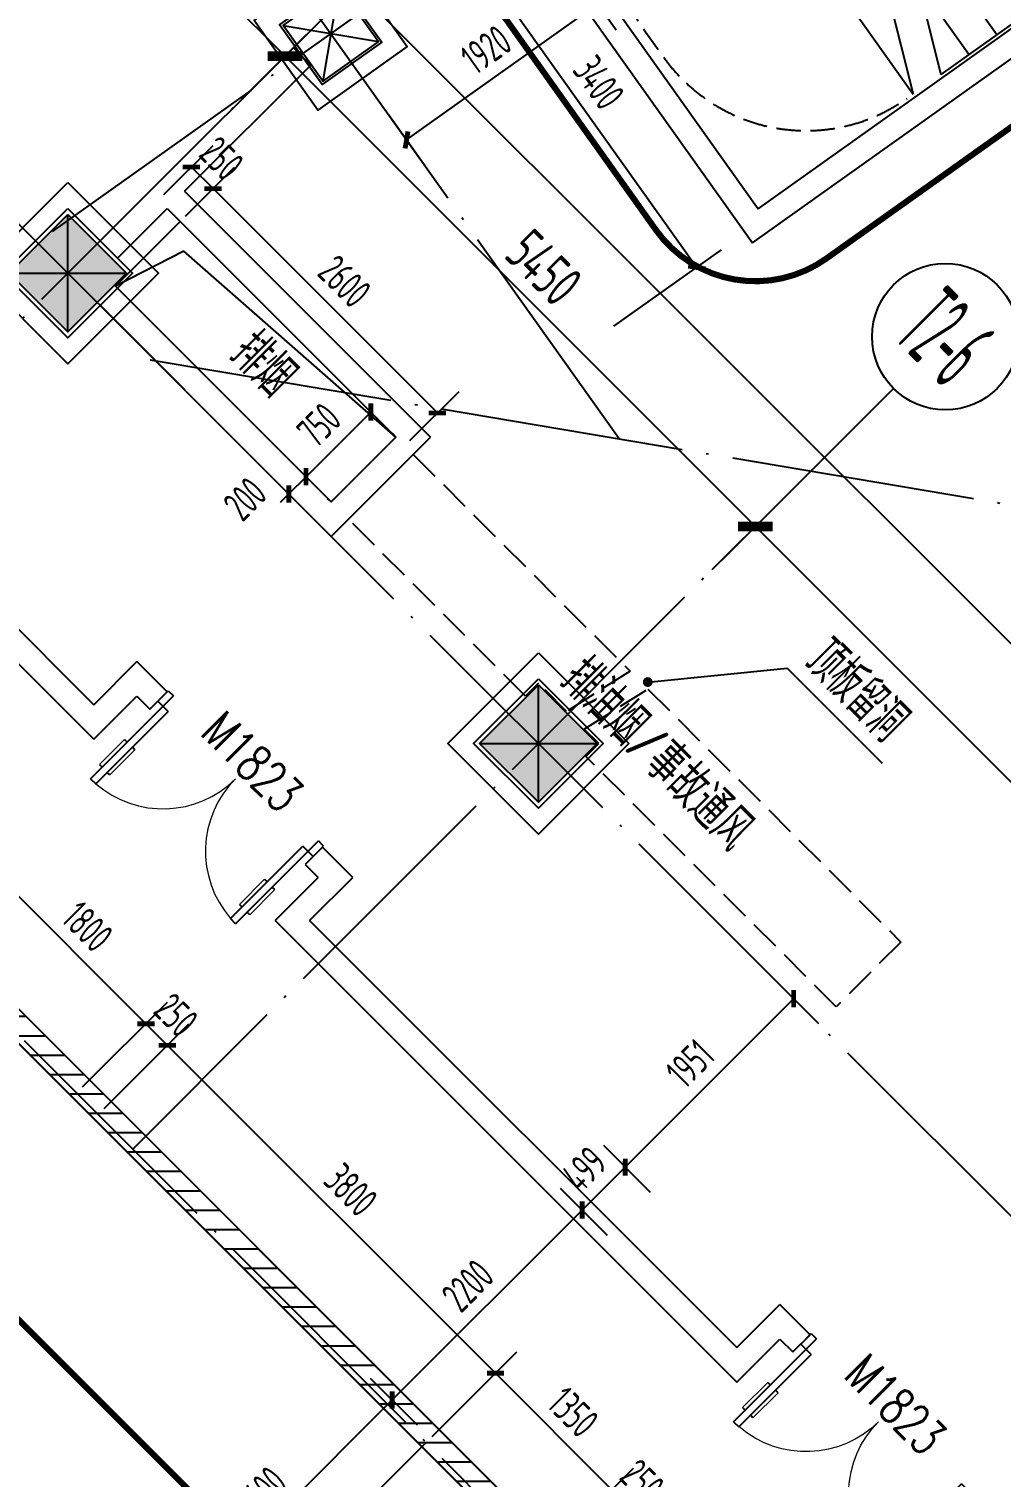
# Model space of a CAD drawing. Extents: x -936 to 12807311, y 101 to 1511157.
# Drawn here: x 12234483 to 12242446, y 1206815 to 1218680 of the extents above; entities that cross this region are included whole.
import ezdxf
from ezdxf.enums import TextEntityAlignment as Align

# ---------------------------------------------------------------- set-up
doc = ezdxf.new("R2010")
doc.units = 0
doc.header["$LTSCALE"] = 1000
doc.header["$MEASUREMENT"] = 0
for name, pattern in [('PX-GRID-T2$0$DOTE', [2.42, 2, -0.2, 0.02, -0.2]), ('PX-PLAN-F2-T2$0$DASH', [0.35, 0.25, -0.1]), ('PX-PLAN-F2-T2$0$X-01-10-01$0$DASHED', [0.75, 0.5, -0.25]), ('PX-ST-F2$0$DASH', [0.35, 0.25, -0.1]), ('PX-ST-F2$0$HIDDEN2', [4.7625, 3.175, -1.5875]), ('TX-GRID-T2$0$DOTE', [2.42, 2, -0.2, 0.02, -0.2])]:
    doc.linetypes.add(name, pattern=pattern)
for name, color, linetype in [('PX-GRID-T2$0$DOTE', 1, 'Continuous'), ('PX-PLAN-F2-T2$0$DIM_LEAD', 3, 'Continuous'), ('PX-PLAN-F2-T2$0$DOOR_FIRE', 4, 'Continuous'), ('PX-PLAN-F2-T2$0$DOOR_FIRE_TEXT', 7, 'Continuous'), ('PX-PLAN-F2-T2$0$HOLE', 2, 'Continuous'), ('PX-PLAN-F2-T2$0$PUB_DIM', 3, 'Continuous'), ('PX-PLAN-F2-T2$0$PUB_TEXT', 7, 'Continuous'), ('PX-PLAN-F2-T2$0$WALL', 9, 'Continuous'), ('PX-PLAN-F2-T2$0$X-01-10-01$0$A-SYMB-BUBB', 3, 'PX-PLAN-F2-T2$0$X-01-10-01$0$DASHED'), ('PX-PLAN-F2-T2$0$X-01-10-01$0$A-SYMB-VOID', 35, 'Continuous'), ('PX-PLAN-F2-T2$0$防火墙填充', 1, 'Continuous'), ('PX-ST-F2$0$02-ST-07 BLOCK', 7, 'Continuous'), ('PX-ST-F2$0$A-ANNO-TABL', 73, 'Continuous'), ('PX-ST-F2$0$A-STRS', 4, 'Continuous'), ('PX-ST-F2$0$DIM_SYMB', 3, 'Continuous'), ('TX-CORE-T2-F2$0$T2-COLS-F2$0$0S-COLS-HATCH', 8, 'Continuous'), ('TX-CORE-T2-F2$0$T2-COLS-F2$0$0S-COLS-LINE', 90, 'Continuous'), ('TX-GRID-T2$0$A-SYMB', 4, 'Continuous'), ('TX-GRID-T2$0$DOTE', 1, 'Continuous'), ('TX-GRID-T2$0$PUB_DIM', 3, 'Continuous')]:
    doc.layers.add(name, color=color, linetype=linetype)
doc.layers.add('PX-ST-F2$0$A-STRS-HDDN', color=5, linetype='PX-ST-F2$0$HIDDEN2', lineweight=15)
doc.styles.add('PX-PLAN-F2-T2$0$_TCH_WINDOW', font='SIMPLEX', dxfattribs={"height": 3.5, "bigfont": 'GBCBIG'})
doc.styles.add('PX-PLAN-F2-T2$0$PX-PLAN-F1-T2$0$Standard', font='gbenor.shx', dxfattribs={"bigfont": 'gbcbig.shx'})
doc.styles.add('PX-PLAN-F2-T2$0$XD2008', font='xd-hzs.shx', dxfattribs={"width": 0.7, "bigfont": 'xd-hztxt.shx'})
doc.styles.add('PX-PLAN-F2-T2$0$XD2008_T3', font='xd-hzs.shx', dxfattribs={"width": 0.7, "bigfont": 'xd-hztxt.shx'})
doc.styles.add('PX-ST-F2$0$Standard', font='gbenor.shx', dxfattribs={"bigfont": 'gbcbig.shx'})
doc.styles.add('TX-GRID-T2$0$X-01-GRID-01$0$1600-CD-B1-09-Grid$0$XD2008', font='xd-hzs.shx', dxfattribs={"width": 0.7, "bigfont": 'xd-hztxt.shx'})
doc.styles.add('TX-GRID-T2$0$XD2008_T3', font='xd-hzs.shx', dxfattribs={"width": 0.7, "bigfont": 'xd-hztxt.shx'})
doc.dimstyles.new('PX-PLAN-F2-T2$0$_TCH_ARCH&&100', dxfattribs={"dimtxt": 250, "dimasz": 100, "dimexe": 250, "dimexo": 300, "dimgap": 100, "dimtad": 1, "dimdec": 0, "dimzin": 0, "dimdsep": 46, "dimtxsty": 'PX-PLAN-F2-T2$0$XD2008_T3', "dimblk": 'PX-PLAN-F2-T2$0$_ArchTick', "dimcen": 0.09, "dimclrd": 1, "dimclrt": 4, "dimazin": 2, "dimtfac": 1, "dimtdec": 0, "dimtix": 1, "dimtmove": 2, "dimatfit": 3, "dimfxl": 0, "dimtolj": 1, "dimtzin": 0, "dimarcsym": 0})
doc.dimstyles.new('TX-GRID-T2$0$_TCH_ARCH&&100', dxfattribs={"dimtxt": 350, "dimasz": 200, "dimexe": 250, "dimexo": 300, "dimgap": 100, "dimtad": 1, "dimdec": 0, "dimzin": 0, "dimdsep": 46, "dimtxsty": 'TX-GRID-T2$0$XD2008_T3', "dimblk": 'TX-GRID-T2$0$_ArchTick', "dimcen": 0.09, "dimclrd": 1, "dimclre": 1, "dimclrt": 4, "dimazin": 2, "dimtfac": 1, "dimtdec": 0, "dimtix": 1, "dimtmove": 2, "dimatfit": 3, "dimfxl": 0, "dimtolj": 1, "dimtzin": 0, "dimarcsym": 0})

# ---------------------------------------------------------------- blocks, each defined once
blk = doc.blocks.new('PX-PLAN-F2-T2$0$fhtc')
at = {"layer": 'PX-PLAN-F2-T2$0$防火墙填充'}
h = blk.add_hatch(dxfattribs=at)
h.set_pattern_fill('ANSI31', color=256, scale=100, angle=44.9999)
h.set_pattern_definition([(45, (-8005.86, 6e-09), (-112.2532, 112.2532), [])])
h.paths.add_polyline_path([(16661, 150), (16661, -20925), (16461, -20925), (16461, -50), (-3364, -50), (-3364, 2125), (-12109, 2125), (-12076, 2325), (-3164, 2325), (-3164, 150)])
h.paths.add_polyline_path([(16461, -21675), (16661, -21675), (16661, -22460), (16461, -22460)])
blk.add_lwpolyline([(16661, 150), (16661, -20925), (16461, -20925), (16461, -50), (-3364, -50), (-3364, 2125), (-12109, 2125), (-12076, 2325), (-3164, 2325), (-3164, 150)], close=True, dxfattribs=at)
blk = doc.blocks.new('PX-PLAN-F2-T2$0$_ArchTick')
at = {"color": 0, "linetype": 'ByBlock', "const_width": 0.4}
blk.add_lwpolyline([(-0.5, -0.5), (0.5, 0.5)], dxfattribs=at)
blk = doc.blocks.new('*D815')
at = {"layer": 'Defpoints', "color": 0, "transparency": 16777216}
for p in [(12235554, 1216935), (12237829, 1215534), (12237392, 1215097)]:
    blk.add_point(p, dxfattribs=at)
at = {"layer": 'PX-PLAN-F2-T2$0$PUB_DIM', "color": 0, "lineweight": -2, "transparency": 16777216}
for p, q in [((12235766, 1217147), (12236168, 1217549)), ((12237604, 1215309), (12238006, 1215711))]:
    blk.add_line(p, q, dxfattribs=at)
at = {"layer": 'PX-PLAN-F2-T2$0$PUB_DIM', "color": 1, "lineweight": -2, "transparency": 16777216}
blk.add_line((12235991, 1217372), (12237829, 1215534), dxfattribs=at)
at = {"layer": 'PX-PLAN-F2-T2$0$PUB_DIM', "color": 1, "lineweight": -2, "transparency": 16777216, "xscale": 100, "yscale": 100, "zscale": 100}
for p, rotation in [((12235991, 1217372), 135.0002461349718), ((12237829, 1215534), 315.0002461349718)]:
    blk.add_blockref('PX-PLAN-F2-T2$0$_ArchTick', p, dxfattribs=dict(at, rotation=rotation))
at = {"layer": 'PX-PLAN-F2-T2$0$PUB_DIM', "color": 4, "transparency": 16777216, "insert": (12237069, 1216612), "char_height": 250, "attachment_point": 5, "rotation": 315.0002, "style": 'PX-PLAN-F2-T2$0$XD2008_T3'}
blk.add_mtext('\\A1;2600', dxfattribs=at)
blk = doc.blocks.new('*D816')
at = {"layer": 'Defpoints', "color": 0, "transparency": 16777216}
for p in [(12235991, 1217372), (12235377, 1217112), (12235554, 1216935)]:
    blk.add_point(p, dxfattribs=at)
at = {"layer": 'PX-PLAN-F2-T2$0$PUB_DIM', "color": 0, "lineweight": -2, "transparency": 16777216}
for p, q in [((12235589, 1217324), (12235991, 1217726)), ((12235766, 1217147), (12236168, 1217549))]:
    blk.add_line(p, q, dxfattribs=at)
at = {"layer": 'PX-PLAN-F2-T2$0$PUB_DIM', "color": 1, "lineweight": -2, "transparency": 16777216}
blk.add_line((12235814, 1217549), (12235991, 1217372), dxfattribs=at)
at = {"layer": 'PX-PLAN-F2-T2$0$PUB_DIM', "color": 1, "lineweight": -2, "transparency": 16777216, "xscale": 100, "yscale": 100, "zscale": 100}
for p, rotation in [((12235814, 1217549), 135.0002461350225), ((12235991, 1217372), 315.0002461350225)]:
    blk.add_blockref('PX-PLAN-F2-T2$0$_ArchTick', p, dxfattribs=dict(at, rotation=rotation))
at = {"layer": 'PX-PLAN-F2-T2$0$PUB_DIM', "color": 4, "transparency": 16777216, "insert": (12236062, 1217620), "char_height": 250, "attachment_point": 5, "rotation": 315.0002, "style": 'PX-PLAN-F2-T2$0$XD2008_T3'}
blk.add_mtext('\\A1;250', dxfattribs=at)
blk = doc.blocks.new('*D837')
at = {"layer": 'Defpoints', "color": 0, "transparency": 16777216}
for p in [(12233438, 1211072), (12235441, 1210529), (12234711, 1209799)]:
    blk.add_point(p, dxfattribs=at)
at = {"layer": 'PX-PLAN-F2-T2$0$PUB_DIM', "color": 0, "lineweight": -2, "transparency": 16777216}
for p, q in [((12233650, 1211284), (12234345, 1211979)), ((12234923, 1210011), (12235617, 1210706))]:
    blk.add_line(p, q, dxfattribs=at)
at = {"layer": 'PX-PLAN-F2-T2$0$PUB_DIM', "color": 1, "lineweight": -2, "transparency": 16777216}
blk.add_line((12234168, 1211802), (12235441, 1210529), dxfattribs=at)
at = {"layer": 'PX-PLAN-F2-T2$0$PUB_DIM', "color": 1, "lineweight": -2, "transparency": 16777216, "xscale": 100, "yscale": 100, "zscale": 100}
for p, rotation in [((12234168, 1211802), 135.0002493149143), ((12235441, 1210529), 315.0002493149144)]:
    blk.add_blockref('PX-PLAN-F2-T2$0$_ArchTick', p, dxfattribs=dict(at, rotation=rotation))
at = {"layer": 'PX-PLAN-F2-T2$0$PUB_DIM', "color": 4, "transparency": 16777216, "insert": (12234963, 1211325), "char_height": 250, "attachment_point": 5, "rotation": 315.0002, "style": 'PX-PLAN-F2-T2$0$XD2008_T3'}
blk.add_mtext('\\A1;1800', dxfattribs=at)
blk = doc.blocks.new('*D838')
at = {"layer": 'Defpoints', "color": 0, "transparency": 16777216}
for p in [(12235617, 1210352), (12234711, 1209799), (12234887, 1209622)]:
    blk.add_point(p, dxfattribs=at)
at = {"layer": 'PX-PLAN-F2-T2$0$PUB_DIM', "color": 0, "lineweight": -2, "transparency": 16777216}
for p, q in [((12234923, 1210011), (12235617, 1210706)), ((12235100, 1209834), (12235794, 1210529))]:
    blk.add_line(p, q, dxfattribs=at)
at = {"layer": 'PX-PLAN-F2-T2$0$PUB_DIM', "color": 1, "lineweight": -2, "transparency": 16777216}
blk.add_line((12235441, 1210529), (12235617, 1210352), dxfattribs=at)
at = {"layer": 'PX-PLAN-F2-T2$0$PUB_DIM', "color": 1, "lineweight": -2, "transparency": 16777216, "xscale": 100, "yscale": 100, "zscale": 100}
for p, rotation in [((12235441, 1210529), 135.000249314857), ((12235617, 1210352), 315.000249314857)]:
    blk.add_blockref('PX-PLAN-F2-T2$0$_ArchTick', p, dxfattribs=dict(at, rotation=rotation))
at = {"layer": 'PX-PLAN-F2-T2$0$PUB_DIM', "color": 4, "transparency": 16777216, "insert": (12235688, 1210600), "char_height": 250, "attachment_point": 5, "rotation": 315.0002, "style": 'PX-PLAN-F2-T2$0$XD2008_T3'}
blk.add_mtext('\\A1;250', dxfattribs=at)
blk = doc.blocks.new('*D839')
at = {"layer": 'Defpoints', "color": 0, "transparency": 16777216}
for p in [(12234887, 1209622), (12238305, 1207665), (12237575, 1206935)]:
    blk.add_point(p, dxfattribs=at)
at = {"layer": 'PX-PLAN-F2-T2$0$PUB_DIM', "color": 0, "lineweight": -2, "transparency": 16777216}
for p, q in [((12235100, 1209834), (12235794, 1210529)), ((12237787, 1207147), (12238481, 1207842))]:
    blk.add_line(p, q, dxfattribs=at)
at = {"layer": 'PX-PLAN-F2-T2$0$PUB_DIM', "color": 1, "lineweight": -2, "transparency": 16777216}
blk.add_line((12235617, 1210352), (12238305, 1207665), dxfattribs=at)
at = {"layer": 'PX-PLAN-F2-T2$0$PUB_DIM', "color": 1, "lineweight": -2, "transparency": 16777216, "xscale": 100, "yscale": 100, "zscale": 100}
for p, rotation in [((12235617, 1210352), 135.0002493149104), ((12238305, 1207665), 315.0002493149104)]:
    blk.add_blockref('PX-PLAN-F2-T2$0$_ArchTick', p, dxfattribs=dict(at, rotation=rotation))
at = {"layer": 'PX-PLAN-F2-T2$0$PUB_DIM', "color": 4, "transparency": 16777216, "insert": (12237120, 1209168), "char_height": 250, "attachment_point": 5, "rotation": 315.0002, "style": 'PX-PLAN-F2-T2$0$XD2008_T3'}
blk.add_mtext('\\A1;3800', dxfattribs=at)
blk = doc.blocks.new('*D840')
at = {"layer": 'Defpoints', "color": 0, "transparency": 16777216}
for p in [(12237575, 1206935), (12239259, 1206711), (12238529, 1205981)]:
    blk.add_point(p, dxfattribs=at)
at = {"layer": 'PX-PLAN-F2-T2$0$PUB_DIM', "color": 0, "lineweight": -2, "transparency": 16777216}
for p, q in [((12237787, 1207147), (12238481, 1207842)), ((12238741, 1206193), (12239436, 1206887))]:
    blk.add_line(p, q, dxfattribs=at)
at = {"layer": 'PX-PLAN-F2-T2$0$PUB_DIM', "color": 1, "lineweight": -2, "transparency": 16777216}
blk.add_line((12238305, 1207665), (12239259, 1206711), dxfattribs=at)
at = {"layer": 'PX-PLAN-F2-T2$0$PUB_DIM', "color": 1, "lineweight": -2, "transparency": 16777216, "xscale": 100, "yscale": 100, "zscale": 100}
for p, rotation in [((12238305, 1207665), 135.0002493149127), ((12239259, 1206711), 315.0002493149127)]:
    blk.add_blockref('PX-PLAN-F2-T2$0$_ArchTick', p, dxfattribs=dict(at, rotation=rotation))
at = {"layer": 'PX-PLAN-F2-T2$0$PUB_DIM', "color": 4, "transparency": 16777216, "insert": (12238941, 1207347), "char_height": 250, "attachment_point": 5, "rotation": 315.0002, "style": 'PX-PLAN-F2-T2$0$XD2008_T3'}
blk.add_mtext('\\A1;1350', dxfattribs=at)
blk = doc.blocks.new('*D841')
at = {"layer": 'Defpoints', "color": 0, "transparency": 16777216}
for p in [(12239436, 1206534), (12238529, 1205981), (12238706, 1205804)]:
    blk.add_point(p, dxfattribs=at)
at = {"layer": 'PX-PLAN-F2-T2$0$PUB_DIM', "color": 0, "lineweight": -2, "transparency": 16777216}
for p, q in [((12238741, 1206193), (12239436, 1206887)), ((12238918, 1206016), (12239613, 1206711))]:
    blk.add_line(p, q, dxfattribs=at)
at = {"layer": 'PX-PLAN-F2-T2$0$PUB_DIM', "color": 1, "lineweight": -2, "transparency": 16777216}
blk.add_line((12239259, 1206711), (12239436, 1206534), dxfattribs=at)
at = {"layer": 'PX-PLAN-F2-T2$0$PUB_DIM', "color": 1, "lineweight": -2, "transparency": 16777216, "xscale": 100, "yscale": 100, "zscale": 100}
for p, rotation in [((12239259, 1206711), 135.0002493149051), ((12239436, 1206534), 315.0002493149051)]:
    blk.add_blockref('PX-PLAN-F2-T2$0$_ArchTick', p, dxfattribs=dict(at, rotation=rotation))
at = {"layer": 'PX-PLAN-F2-T2$0$PUB_DIM', "color": 4, "transparency": 16777216, "insert": (12239507, 1206781), "char_height": 250, "attachment_point": 5, "rotation": 315.0002, "style": 'PX-PLAN-F2-T2$0$XD2008_T3'}
blk.add_mtext('\\A1;250', dxfattribs=at)
blk = doc.blocks.new('*D846')
at = {"layer": 'Defpoints', "color": 0, "transparency": 16777216}
for p in [(12237459, 1207446), (12237878, 1207027), (12236040, 1205188)]:
    blk.add_point(p, dxfattribs=at)
at = {"layer": 'PX-PLAN-F2-T2$0$PUB_DIM', "color": 0, "lineweight": -2, "transparency": 16777216}
for p, q in [((12237666, 1207239), (12237282, 1207623)), ((12235828, 1205401), (12235444, 1205784))]:
    blk.add_line(p, q, dxfattribs=at)
at = {"layer": 'PX-PLAN-F2-T2$0$PUB_DIM', "color": 1, "lineweight": -2, "transparency": 16777216}
blk.add_line((12235621, 1205608), (12237459, 1207446), dxfattribs=at)
at = {"layer": 'PX-PLAN-F2-T2$0$PUB_DIM', "color": 1, "lineweight": -2, "transparency": 16777216, "xscale": 100, "yscale": 100, "zscale": 100}
for p, rotation in [((12237459, 1207446), 44.99711272460502), ((12235621, 1205608), 224.997112724605)]:
    blk.add_blockref('PX-PLAN-F2-T2$0$_ArchTick', p, dxfattribs=dict(at, rotation=rotation))
at = {"layer": 'PX-PLAN-F2-T2$0$PUB_DIM', "color": 4, "transparency": 16777216, "insert": (12236381, 1206686), "char_height": 250, "attachment_point": 5, "rotation": 44.9971, "style": 'PX-PLAN-F2-T2$0$XD2008_T3'}
blk.add_mtext('\\A1;2600', dxfattribs=at)
blk = doc.blocks.new('*D847')
at = {"layer": 'Defpoints', "color": 0, "transparency": 16777216}
for p in [(12239015, 1209002), (12239434, 1208582), (12237878, 1207027)]:
    blk.add_point(p, dxfattribs=at)
at = {"layer": 'PX-PLAN-F2-T2$0$PUB_DIM', "color": 0, "lineweight": -2, "transparency": 16777216}
for p, q in [((12239222, 1208794), (12238838, 1209178)), ((12237666, 1207239), (12237282, 1207623))]:
    blk.add_line(p, q, dxfattribs=at)
at = {"layer": 'PX-PLAN-F2-T2$0$PUB_DIM', "color": 1, "lineweight": -2, "transparency": 16777216}
blk.add_line((12237459, 1207446), (12239015, 1209002), dxfattribs=at)
at = {"layer": 'PX-PLAN-F2-T2$0$PUB_DIM', "color": 1, "lineweight": -2, "transparency": 16777216, "xscale": 100, "yscale": 100, "zscale": 100}
for p, rotation in [((12239015, 1209002), 44.9971127245917), ((12237459, 1207446), 224.9971127245917)]:
    blk.add_blockref('PX-PLAN-F2-T2$0$_ArchTick', p, dxfattribs=dict(at, rotation=rotation))
at = {"layer": 'PX-PLAN-F2-T2$0$PUB_DIM', "color": 4, "transparency": 16777216, "insert": (12238078, 1208383), "char_height": 250, "attachment_point": 5, "rotation": 44.9971, "style": 'PX-PLAN-F2-T2$0$XD2008_T3'}
blk.add_mtext('\\A1;2200', dxfattribs=at)
blk = doc.blocks.new('*D848')
at = {"layer": 'Defpoints', "color": 0, "transparency": 16777216}
for p in [(12239368, 1209354), (12239787, 1208935), (12239434, 1208582)]:
    blk.add_point(p, dxfattribs=at)
at = {"layer": 'PX-PLAN-F2-T2$0$PUB_DIM', "color": 0, "lineweight": -2, "transparency": 16777216}
for p, q in [((12239575, 1209147), (12239191, 1209531)), ((12239222, 1208794), (12238838, 1209178))]:
    blk.add_line(p, q, dxfattribs=at)
at = {"layer": 'PX-PLAN-F2-T2$0$PUB_DIM', "color": 1, "lineweight": -2, "transparency": 16777216}
blk.add_line((12239015, 1209002), (12239368, 1209354), dxfattribs=at)
at = {"layer": 'PX-PLAN-F2-T2$0$PUB_DIM', "color": 1, "lineweight": -2, "transparency": 16777216, "xscale": 100, "yscale": 100, "zscale": 100}
for p, rotation in [((12239368, 1209354), 44.99711272461226), ((12239015, 1209002), 224.9971127246123)]:
    blk.add_blockref('PX-PLAN-F2-T2$0$_ArchTick', p, dxfattribs=dict(at, rotation=rotation))
at = {"layer": 'PX-PLAN-F2-T2$0$PUB_DIM', "color": 4, "transparency": 16777216, "insert": (12239032, 1209337), "char_height": 250, "attachment_point": 5, "rotation": 44.9971, "style": 'PX-PLAN-F2-T2$0$XD2008_T3'}
blk.add_mtext('\\A1;499', dxfattribs=at)
blk = doc.blocks.new('*D849')
at = {"layer": 'Defpoints', "color": 0, "transparency": 16777216}
for p in [(12240747, 1210734), (12241167, 1210315), (12239787, 1208935)]:
    blk.add_point(p, dxfattribs=at)
at = {"layer": 'PX-PLAN-F2-T2$0$PUB_DIM', "color": 0, "lineweight": -2, "transparency": 16777216}
for p, q in [((12240954, 1210527), (12240571, 1210911)), ((12239575, 1209147), (12239191, 1209531))]:
    blk.add_line(p, q, dxfattribs=at)
at = {"layer": 'PX-PLAN-F2-T2$0$PUB_DIM', "color": 1, "lineweight": -2, "transparency": 16777216}
blk.add_line((12239368, 1209354), (12240747, 1210734), dxfattribs=at)
at = {"layer": 'PX-PLAN-F2-T2$0$PUB_DIM', "color": 1, "lineweight": -2, "transparency": 16777216, "xscale": 100, "yscale": 100, "zscale": 100}
for p, rotation in [((12240747, 1210734), 44.99711272461639), ((12239368, 1209354), 224.9971127246164)]:
    blk.add_blockref('PX-PLAN-F2-T2$0$_ArchTick', p, dxfattribs=dict(at, rotation=rotation))
at = {"layer": 'PX-PLAN-F2-T2$0$PUB_DIM', "color": 4, "transparency": 16777216, "insert": (12239899, 1210203), "char_height": 250, "attachment_point": 5, "rotation": 44.9971, "style": 'PX-PLAN-F2-T2$0$XD2008_T3'}
blk.add_mtext('\\A1;1951', dxfattribs=at)
blk = doc.blocks.new('PX-PLAN-F2-T2$0$$DorLib2D$00000011')
for p, q in [((-0.4667, 0.4709), (-0.4667, -0.0625)), ((-0.4667, 0.4709), (-0.4333, 0.4709)), ((-0.4333, 0.4709), (-0.4333, 0.0042)), ((0.4333, 0.4709), (0.4333, 0.0042)), ((0.4667, 0.4709), (0.4333, 0.4709)), ((0.4667, 0.4709), (0.4667, -0.0625)), ((-0.4833, 0.3962), (-0.4667, 0.3962)), ((-0.4167, 0.3962), (-0.4333, 0.3962)), ((0.4167, 0.3962), (0.4333, 0.3962)), ((0.4833, 0.3962), (0.4667, 0.3962)), ((-0.4833, 0.2346), (-0.4667, 0.2346)), ((-0.4167, 0.2346), (-0.4333, 0.2346)), ((0.4167, 0.2346), (0.4333, 0.2346)), ((0.4833, 0.2346), (0.4667, 0.2346)), ((-0.5, 0.0042), (-0.4333, 0.0042)), ((-0.5, 0.0042), (-0.5, -0.0625)), ((0.5, 0.0042), (0.4333, 0.0042)), ((0.5, 0.0042), (0.5, -0.0625)), ((-0.5, -0.0625), (-0.4667, -0.0625)), ((0.5, -0.0625), (0.4667, -0.0625))]:
    blk.add_line(p, q)
at = {"lineweight": 13}
for p, q in [((-0.4833, 0.3962), (-0.4833, 0.2346)), ((-0.4167, 0.3962), (-0.4167, 0.2346)), ((0.4167, 0.3962), (0.4167, 0.2346)), ((0.4833, 0.3962), (0.4833, 0.2346))]:
    blk.add_line(p, q, dxfattribs=at)
for centre, start, end in [((-0.4667, 0.0042), 0, 85.90396), ((0.4667, 0.0042), 94.09604, 180)]:
    blk.add_arc(centre, 0.4667, start, end, dxfattribs=at)
blk = doc.blocks.new('*D1135')
at = {"layer": 'Defpoints', "color": 0, "transparency": 16777216}
for p in [(12237060, 1218841), (12239953, 1216726), (12239031, 1216070)]:
    blk.add_point(p, dxfattribs=at)
at = {"layer": 'PX-PLAN-F2-T2$0$PUB_DIM', "color": 0, "lineweight": -2, "transparency": 16777216}
for p, q in [((12237305, 1219014), (12238186, 1219641)), ((12239275, 1216244), (12240157, 1216871))]:
    blk.add_line(p, q, dxfattribs=at)
at = {"layer": 'PX-PLAN-F2-T2$0$PUB_DIM', "color": 1, "lineweight": -2, "transparency": 16777216}
blk.add_line((12237982, 1219496), (12239953, 1216726), dxfattribs=at)
at = {"layer": 'PX-PLAN-F2-T2$0$PUB_DIM', "color": 1, "lineweight": -2, "transparency": 16777216, "xscale": 100, "yscale": 100, "zscale": 100}
for p, rotation in [((12237982, 1219496), 125.4236160409166), ((12239953, 1216726), 305.4236160409166)]:
    blk.add_blockref('PX-PLAN-F2-T2$0$_ArchTick', p, dxfattribs=dict(at, rotation=rotation))
at = {"layer": 'PX-PLAN-F2-T2$0$PUB_DIM', "color": 4, "transparency": 16777216, "insert": (12239151, 1218242), "char_height": 250, "attachment_point": 5, "rotation": 305.4236, "style": 'PX-PLAN-F2-T2$0$XD2008_T3'}
blk.add_mtext('\\A1;3400', dxfattribs=at)
blk = doc.blocks.new('*D1136')
at = {"layer": 'Defpoints', "color": 0, "transparency": 16777216}
for p in [(12239141, 1218884), (12239466, 1218426), (12237902, 1217313)]:
    blk.add_point(p, dxfattribs=at)
at = {"layer": 'PX-PLAN-F2-T2$0$PUB_DIM', "color": 0, "lineweight": -2, "transparency": 16777216}
for p, q in [((12239293, 1218670), (12238996, 1219087)), ((12237728, 1217557), (12237431, 1217974))]:
    blk.add_line(p, q, dxfattribs=at)
at = {"layer": 'PX-PLAN-F2-T2$0$PUB_DIM', "color": 1, "lineweight": -2, "transparency": 16777216}
blk.add_line((12237576, 1217771), (12239141, 1218884), dxfattribs=at)
at = {"layer": 'PX-PLAN-F2-T2$0$PUB_DIM', "color": 1, "lineweight": -2, "transparency": 16777216, "xscale": 100, "yscale": 100, "zscale": 100}
for p, rotation in [((12239141, 1218884), 35.42361604354539), ((12237576, 1217771), 215.4236160435454)]:
    blk.add_blockref('PX-PLAN-F2-T2$0$_ArchTick', p, dxfattribs=dict(at, rotation=rotation))
at = {"layer": 'PX-PLAN-F2-T2$0$PUB_DIM', "color": 4, "transparency": 16777216, "insert": (12238228, 1218511), "char_height": 250, "attachment_point": 5, "rotation": 35.4236, "style": 'PX-PLAN-F2-T2$0$XD2008_T3'}
blk.add_mtext('\\A1;1920', dxfattribs=at)
blk = doc.blocks.new('*D1137')
at = {"layer": 'Defpoints', "color": 0, "transparency": 16777216}
for p in [(12236736, 1215028), (12236753, 1215011), (12236595, 1214886)]:
    blk.add_point(p, dxfattribs=at)
at = {"layer": 'PX-PLAN-F2-T2$0$PUB_DIM', "color": 1, "lineweight": -2, "transparency": 16777216}
for p, q in [((12236753, 1215011), (12236824, 1215082)), ((12236612, 1214870), (12236753, 1215011)), ((12236612, 1214870), (12236541, 1214799))]:
    blk.add_line(p, q, dxfattribs=at)
at = {"layer": 'PX-PLAN-F2-T2$0$PUB_DIM', "color": 0, "lineweight": -2, "transparency": 16777216}
for p, q in [((12236948, 1214816), (12236930, 1214834)), ((12236807, 1214674), (12236788, 1214693))]:
    blk.add_line(p, q, dxfattribs=at)
at = {"layer": 'PX-PLAN-F2-T2$0$PUB_DIM', "color": 1, "lineweight": -2, "transparency": 16777216, "xscale": 100, "yscale": 100, "zscale": 100}
for p, rotation in [((12236753, 1215011), 225.0000761654562), ((12236612, 1214870), 45.00007616545619)]:
    blk.add_blockref('PX-PLAN-F2-T2$0$_ArchTick', p, dxfattribs=dict(at, rotation=rotation))
at = {"layer": 'PX-PLAN-F2-T2$0$PUB_DIM', "color": 4, "transparency": 16777216, "insert": (12236253, 1214829), "char_height": 250, "attachment_point": 5, "rotation": 45.0001, "style": 'PX-PLAN-F2-T2$0$XD2008_T3'}
blk.add_mtext('\\A1;200', dxfattribs=at)
blk = doc.blocks.new('*D1138')
at = {"layer": 'Defpoints', "color": 0, "transparency": 16777216}
for p in [(12237267, 1215558), (12237283, 1215541), (12236736, 1215028)]:
    blk.add_point(p, dxfattribs=at)
at = {"layer": 'PX-PLAN-F2-T2$0$PUB_DIM', "color": 1, "lineweight": -2, "transparency": 16777216}
blk.add_line((12236753, 1215011), (12237283, 1215541), dxfattribs=at)
at = {"layer": 'PX-PLAN-F2-T2$0$PUB_DIM', "color": 0, "lineweight": -2, "transparency": 16777216}
for p, q in [((12237479, 1215346), (12237460, 1215365)), ((12236948, 1214816), (12236930, 1214834))]:
    blk.add_line(p, q, dxfattribs=at)
at = {"layer": 'PX-PLAN-F2-T2$0$PUB_DIM', "color": 1, "lineweight": -2, "transparency": 16777216, "xscale": 100, "yscale": 100, "zscale": 100}
for p, rotation in [((12237283, 1215541), 45.00007616545064), ((12236753, 1215011), 225.0000761654506)]:
    blk.add_blockref('PX-PLAN-F2-T2$0$_ArchTick', p, dxfattribs=dict(at, rotation=rotation))
at = {"layer": 'PX-PLAN-F2-T2$0$PUB_DIM', "color": 4, "transparency": 16777216, "insert": (12236859, 1215435), "char_height": 250, "attachment_point": 5, "rotation": 45.0001, "style": 'PX-PLAN-F2-T2$0$XD2008_T3'}
blk.add_mtext('\\A1;750', dxfattribs=at)
blk = doc.blocks.new('PX-ST-F2$0$02-ST-07 F1')
at = {"layer": 'PX-ST-F2$0$A-ANNO-TABL', "linetype": 'PX-ST-F2$0$DASH', "ltscale": 0.8}
for p, q in [((12275345, 1206272), (12275621, 1206225)), ((12274430, 1200848), (12274706, 1200802))]:
    blk.add_line(p, q, dxfattribs=at)
for centre, start, end in [((12275107, 1204862), 80.4236, 170.4236), ((12275383, 1204815), 350.4236, 80.4236), ((12274668, 1202258), 170.4236, 260.4236), ((12274944, 1202212), 260.4236, 350.4236)]:
    blk.add_arc(centre, 1430, start, end, dxfattribs=at)
at = {"layer": 'PX-ST-F2$0$A-STRS'}
for p, q in [((12273687, 1205040), (12273268, 1202556)), ((12273687, 1205040), (12275314, 1204766)), ((12274645, 1202242), (12275091, 1204885)), ((12275091, 1204885), (12275406, 1204832)), ((12275107, 1204862), (12275383, 1204815)), ((12273640, 1204764), (12275110, 1204516)), ((12274691, 1202275), (12275123, 1204839)), ((12274737, 1202308), (12275156, 1204793)), ((12275038, 1203130), (12275314, 1204766)), ((12275075, 1203108), (12275360, 1204799)), ((12275112, 1203086), (12275406, 1204832)), ((12275123, 1204839), (12275360, 1204799)), ((12273594, 1204488), (12275063, 1204240)), ((12276737, 1204242), (12275267, 1204490)), ((12273547, 1204212), (12275016, 1203964)), ((12276690, 1203966), (12275221, 1204214)), ((12276737, 1204242), (12276411, 1202309)), ((12273501, 1203936), (12274970, 1203688)), ((12276643, 1203690), (12275174, 1203938)), ((12273454, 1203660), (12274923, 1203412)), ((12276597, 1203414), (12275128, 1203662)), ((12273407, 1203384), (12274877, 1203136)), ((12276550, 1203138), (12275081, 1203385)), ((12273361, 1203108), (12274830, 1202860)), ((12275038, 1203130), (12276411, 1202309)), ((12276504, 1202861), (12275088, 1203100)), ((12273314, 1202832), (12274784, 1202584)), ((12274895, 1202281), (12274991, 1202854)), ((12274928, 1202235), (12275028, 1202832)), ((12275041, 1202824), (12274988, 1202833)), ((12274991, 1202854), (12276364, 1202033)), ((12274960, 1202189), (12275065, 1202810)), ((12276457, 1202585), (12275749, 1202705)), ((12273268, 1202556), (12276364, 1202033)), ((12274941, 1202557), (12275703, 1202429)), ((12274645, 1202242), (12274960, 1202189)), ((12274668, 1202258), (12274944, 1202212)), ((12274691, 1202275), (12274928, 1202235))]:
    blk.add_line(p, q, dxfattribs=at)
at = {"layer": 'PX-ST-F2$0$A-STRS', "linetype": 'PX-ST-F2$0$HIDDEN2'}
for p, q in [((12274668, 1202258), (12275107, 1204862)), ((12275093, 1203097), (12275383, 1204815)), ((12274944, 1202212), (12275047, 1202821))]:
    blk.add_line(p, q, dxfattribs=at)
at = {"layer": 'PX-ST-F2$0$A-STRS-HDDN'}
blk.add_lwpolyline([(12272975, 1201003), (12274123, 1207807), (12277279, 1207274), (12276131, 1200470)], close=True, dxfattribs=at)
at = {"layer": 'PX-ST-F2$0$DIM_SYMB'}
for points in [[(12274422, 1204916, 0, 0, 0), (12273868, 1201633, 0, 0, 0), (12275495, 1201358, 0, 0, 0), (12275639, 1202213, 40, 0, 0), (12275664, 1202361, 0, 0, 0)], [(12276002, 1204366, 0, 0, 0), (12275756, 1202905, 40, 0, 0), (12275731, 1202757, 0, 0, 0)]]:
    blk.add_lwpolyline(points, format="xyseb", dxfattribs=at)
at = {"char_height": 175, "rotation": 350.4236, "style": 'PX-ST-F2$0$Standard'}
for s, insert, attachment_point in [('下10', (12274323, 1205191), 1), ('上9', (12276185, 1204592), 3)]:
    blk.add_mtext_dynamic_manual_height_columns(s, width=1016.71, gutter_width=1750, heights=[0], dxfattribs=dict(at, insert=insert, attachment_point=attachment_point))
blk = doc.blocks.new('PX-ST-F2')
at = {"layer": 'PX-ST-F2$0$02-ST-07 BLOCK', "rotation": 315.0000001851031}
blk.add_blockref('PX-ST-F2$0$02-ST-07 F1', (2711060, 9048881), dxfattribs=at)
blk = doc.blocks.new('TX-CORE-T2-F2$0$T2-COLS-F2$0$COL-1150')
at = {"layer": 'TX-CORE-T2-F2$0$T2-COLS-F2$0$0S-COLS-HATCH'}
h = blk.add_hatch(color=256, dxfattribs=at)
h.dxf.hatch_style = 1
h.paths.add_polyline_path([(-340, 340), (340, 340), (340, -340), (-340, -340)])
at = {"layer": 'Defpoints'}
for p, q in [((-340, -340), (340, 340)), ((340, -340), (-340, 340))]:
    blk.add_line(p, q, dxfattribs=at)
blk.add_lwpolyline([(-525, 525), (525, 525), (525, -525), (-525, -525)], close=True, dxfattribs=at)
at = {"layer": 'TX-CORE-T2-F2$0$T2-COLS-F2$0$0S-COLS-LINE'}
for points in [[(-375, 375), (375, 375), (375, -375), (-375, -375)], [(-340, 340), (340, 340), (340, -340), (-340, -340)]]:
    blk.add_lwpolyline(points, close=True, dxfattribs=at)
blk = doc.blocks.new('TX-CORE-T2-F2$0$T2-COLS-F2$0$COL-600X600')
at = {"layer": 'Defpoints'}
for p, q in [((-280, -280), (280, 280)), ((-280, 280), (280, -280))]:
    blk.add_line(p, q, dxfattribs=at)
blk.add_lwpolyline([(-450, 450), (450, 450), (450, -450), (-450, -450)], close=True, dxfattribs=at)
at = {"layer": 'TX-CORE-T2-F2$0$T2-COLS-F2$0$0S-COLS-LINE'}
for points in [[(-300, 300), (300, 300), (300, -300), (-300, -300)], [(-280, 280), (280, 280), (280, -280), (-280, -280)]]:
    blk.add_lwpolyline(points, close=True, dxfattribs=at)
blk = doc.blocks.new('TX-CORE-T2-F2$0$T2-COLS-F2')
at = {"layer": 'TX-CORE-T2-F2$0$T2-COLS-F2$0$0S-COLS-LINE'}
for name, p, rotation in [('TX-CORE-T2-F2$0$T2-COLS-F2$0$COL-600X600', (12236955, 1218643), 305.4236160408347), ('TX-CORE-T2-F2$0$T2-COLS-F2$0$COL-1150', (12234802, 1216679), 315.0000766680318), ('TX-CORE-T2-F2$0$T2-COLS-F2$0$COL-1150', (12238656, 1212825), 315.0000766680318)]:
    blk.add_blockref(name, p, dxfattribs=dict(at, rotation=rotation))
blk = doc.blocks.new('TX-CORE-T2-F2')
blk.add_blockref('TX-CORE-T2-F2$0$T2-COLS-F2', (0, 0))
blk = doc.blocks.new('PX-GRID-T2')
at = {"layer": 'PX-GRID-T2$0$DOTE', "linetype": 'PX-GRID-T2$0$DOTE'}
for p, q in [((12239317.1, 1215322.7), (12219044.8, 1243823.5)), ((12256023.5, 1232206.5), (12234528.6, 1216917.4)), ((12235475.6, 1215970.5), (12277253.7, 1208922.1))]:
    blk.add_line(p, q, dxfattribs=at)
blk = doc.blocks.new('TX-GRID-T2$0$X-01-GRID-01$0$1600-CD-B1-09-Grid$0$ECADI-TAG-GRID')
at = {"color": 13}
blk.add_circle((0, 0), 6, dxfattribs=at)
at = {"style": 'TX-GRID-T2$0$X-01-GRID-01$0$1600-CD-B1-09-Grid$0$XD2008', "width": 0.4}
blk.add_attdef('GRID', text='', height=6.25, dxfattribs=at).set_placement((0, 0), align=Align.MIDDLE)
blk = doc.blocks.new('TX-GRID-T2$0$_ArchTick')
at = {"color": 0, "linetype": 'ByBlock', "const_width": 0.4}
blk.add_lwpolyline([(-0.5, -0.5), (0.5, 0.5)], dxfattribs=at)
blk = doc.blocks.new('*D2300')
at = {"layer": 'Defpoints', "color": 0, "transparency": 16777216}
for p in [(12232621, 1221286), (12236581, 1218457), (12236015, 1217891)]:
    blk.add_point(p, dxfattribs=at)
at = {"layer": 'TX-GRID-T2$0$PUB_DIM', "color": 1, "lineweight": -2, "transparency": 16777216}
for p, q in [((12232833, 1221498), (12233363, 1222028)), ((12233186, 1221851), (12236581, 1218457)), ((12236227, 1218104), (12236757, 1218634))]:
    blk.add_line(p, q, dxfattribs=at)
at = {"layer": 'TX-GRID-T2$0$PUB_DIM', "color": 1, "lineweight": -2, "transparency": 16777216, "xscale": 200, "yscale": 200, "zscale": 200}
for p, rotation in [((12233186, 1221851), 135.0000754728982), ((12236581, 1218457), 315.0000754728982)]:
    blk.add_blockref('TX-GRID-T2$0$_ArchTick', p, dxfattribs=dict(at, rotation=rotation))
at = {"layer": 'TX-GRID-T2$0$PUB_DIM', "color": 4, "transparency": 16777216, "insert": (12235078, 1220349), "char_height": 350, "attachment_point": 5, "rotation": 315.0001, "style": 'TX-GRID-T2$0$XD2008_T3'}
blk.add_mtext('\\A1;4800', dxfattribs=at)
blk = doc.blocks.new('*D2301')
at = {"layer": 'Defpoints', "color": 0, "transparency": 16777216}
for p in [(12236015, 1217891), (12240434, 1214603), (12239869, 1214038)]:
    blk.add_point(p, dxfattribs=at)
at = {"layer": 'TX-GRID-T2$0$PUB_DIM', "color": 1, "lineweight": -2, "transparency": 16777216}
for p, q in [((12236227, 1218104), (12236757, 1218634)), ((12236581, 1218457), (12240434, 1214603)), ((12240081, 1214250), (12240611, 1214780))]:
    blk.add_line(p, q, dxfattribs=at)
at = {"layer": 'TX-GRID-T2$0$PUB_DIM', "color": 1, "lineweight": -2, "transparency": 16777216, "xscale": 200, "yscale": 200, "zscale": 200}
for p, rotation in [((12236581, 1218457), 135.0000754729004), ((12240434, 1214603), 315.0000754729004)]:
    blk.add_blockref('TX-GRID-T2$0$_ArchTick', p, dxfattribs=dict(at, rotation=rotation))
at = {"layer": 'TX-GRID-T2$0$PUB_DIM', "color": 4, "transparency": 16777216, "insert": (12238702, 1216725), "char_height": 350, "attachment_point": 5, "rotation": 315.0001, "style": 'TX-GRID-T2$0$XD2008_T3'}
blk.add_mtext('\\A1;5450', dxfattribs=at)
blk = doc.blocks.new('*D2302')
at = {"layer": 'Defpoints', "color": 0, "transparency": 16777216}
for p in [(12239869, 1214038), (12245596, 1209442), (12245031, 1208876)]:
    blk.add_point(p, dxfattribs=at)
at = {"layer": 'TX-GRID-T2$0$PUB_DIM', "color": 1, "lineweight": -2, "transparency": 16777216}
for p, q in [((12240081, 1214250), (12240611, 1214780)), ((12240434, 1214603), (12245596, 1209442)), ((12245243, 1209088), (12245773, 1209618))]:
    blk.add_line(p, q, dxfattribs=at)
at = {"layer": 'TX-GRID-T2$0$PUB_DIM', "color": 1, "lineweight": -2, "transparency": 16777216, "xscale": 200, "yscale": 200, "zscale": 200}
for p, rotation in [((12240434, 1214603), 135.0000754728968), ((12245596, 1209442), 315.0000754728969)]:
    blk.add_blockref('TX-GRID-T2$0$_ArchTick', p, dxfattribs=dict(at, rotation=rotation))
at = {"layer": 'TX-GRID-T2$0$PUB_DIM', "color": 4, "transparency": 16777216, "insert": (12243210, 1212217), "char_height": 350, "attachment_point": 5, "rotation": 315.0001, "style": 'TX-GRID-T2$0$XD2008_T3'}
blk.add_mtext('\\A1;7300', dxfattribs=at)
blk = doc.blocks.new('*D2322')
at = {"layer": 'Defpoints', "color": 0, "transparency": 16777216}
for p in [(12223782, 1231256), (12249273, 1206896), (12248708, 1206330)]:
    blk.add_point(p, dxfattribs=at)
at = {"layer": 'TX-GRID-T2$0$PUB_DIM', "color": 1, "lineweight": -2, "transparency": 16777216}
for p, q in [((12223994, 1231468), (12224524, 1231998)), ((12224348, 1231821), (12249273, 1206896)), ((12248920, 1206542), (12249450, 1207073))]:
    blk.add_line(p, q, dxfattribs=at)
at = {"layer": 'TX-GRID-T2$0$PUB_DIM', "color": 1, "lineweight": -2, "transparency": 16777216, "xscale": 200, "yscale": 200, "zscale": 200}
for p, rotation in [((12224348, 1231821), 135.0000787177692), ((12249273, 1206896), 315.0000787177692)]:
    blk.add_blockref('TX-GRID-T2$0$_ArchTick', p, dxfattribs=dict(at, rotation=rotation))
at = {"layer": 'TX-GRID-T2$0$PUB_DIM', "color": 4, "transparency": 16777216, "insert": (12237005, 1219553), "char_height": 350, "attachment_point": 5, "rotation": 315.0001, "style": 'TX-GRID-T2$0$XD2008_T3'}
blk.add_mtext('\\A1;35250', dxfattribs=at)
blk = doc.blocks.new('PX-PLAN-F2-T2')
at = {"layer": 'PX-PLAN-F2-T2$0$DIM_LEAD'}
for p, q in [((12239552.053, 1213329.036), (12240695.05, 1213441.829)), ((12240695.05, 1213441.829), (12241472.461, 1212664.417))]:
    blk.add_line(p, q, dxfattribs=at)
at = {"layer": 'PX-PLAN-F2-T2$0$DIM_LEAD', "const_width": 40}
blk.add_lwpolyline([(12239536.591, 1213341.721, 1), (12239567.516, 1213316.351, 1)], format="xyb", close=True, dxfattribs=at)
at = {"layer": 'PX-PLAN-F2-T2$0$HOLE'}
blk.add_lwpolyline([(12235721.551, 1217103.116), (12235191.245, 1216572.809), (12236959.014, 1214805.044), (12237489.32, 1215335.352)], close=True, dxfattribs=at)
at = {"layer": 'PX-PLAN-F2-T2$0$HOLE', "linetype": 'PX-PLAN-F2-T2$0$DASH', "elevation": 0}
blk.add_lwpolyline([(12238887.264, 1213088.931), (12238656.072, 1213320.122), (12238550.006, 1213214.056), (12237100.435, 1214663.623), (12237630.745, 1215193.934), (12239407.874, 1213416.809)], close=True, dxfattribs=at)
at = {"layer": 'PX-PLAN-F2-T2$0$HOLE', "linetype": 'PX-PLAN-F2-T2$0$DASH'}
blk.add_lwpolyline([(12239552.899, 1213271.785), (12241625.847, 1211198.843), (12241095.542, 1210668.527), (12239044.982, 1212719.082), (12239151.048, 1212825.148), (12239032.288, 1212943.907)], close=True, dxfattribs=at)
at = {"layer": 'PX-PLAN-F2-T2$0$WALL'}
for p, q in [((12240409.183, 1216927.816), (12245802.018, 1220763.651)), ((12240456.237, 1217206.717), (12245582.233, 1220852.754)), ((12238601.536, 1219814.258), (12240456.237, 1217206.717)), ((12238438.559, 1219698.335), (12240409.183, 1216927.816)), ((12226175.62, 1218588.04), (12240194.034, 1204569.68)), ((12226458.463, 1218588.04), (12240476.877, 1204569.68)), ((12235544.777, 1217421.317), (12236649.708, 1218526.252)), ((12236649.708, 1218526.252), (12236791.13, 1218384.831)), ((12235756.909, 1217350.607), (12236791.13, 1218384.831)), ((12235067.5, 1216944.04), (12235544.777, 1217421.317)), ((12235756.909, 1217350.607), (12237772.166, 1215335.355)), ((12235208.922, 1216802.619), (12235615.488, 1217209.185)), ((12235615.488, 1217209.185), (12237489.323, 1215335.355)), ((12235067.5, 1216944.04), (12235208.922, 1216802.619)), ((12235208.922, 1216555.132), (12235067.501, 1216413.71)), ((12235208.922, 1216555.132), (12236959.015, 1214805.045)), ((12235067.501, 1216413.71), (12236959.015, 1214522.202)), ((12236959.015, 1214805.045), (12237489.323, 1215335.355)), ((12236959.015, 1214522.202), (12237772.166, 1215335.355)), ((12232751.721, 1215123.227), (12235014.466, 1212860.49)), ((12233034.563, 1215123.228), (12235014.466, 1213143.332)), ((12235014.466, 1213143.332), (12235367.406, 1213496.273)), ((12235614.893, 1213248.786), (12235367.406, 1213496.273)), ((12235014.466, 1212860.49), (12235367.406, 1213213.43)), ((12235367.406, 1213213.43), (12235473.472, 1213107.364)), ((12235473.472, 1213107.364), (12235614.893, 1213248.786)), ((12236887.687, 1211975.995), (12236746.266, 1211834.573)), ((12237135.175, 1211728.508), (12236887.687, 1211975.995)), ((12236499.393, 1211375.568), (12236852.332, 1211728.507)), ((12236746.266, 1211834.573), (12236852.332, 1211728.507)), ((12236782.236, 1211375.569), (12237135.175, 1211728.508)), ((12236499.393, 1211375.568), (12240282.422, 1207592.554)), ((12236782.236, 1211375.569), (12240282.421, 1207875.396)), ((12240282.421, 1207875.396), (12240635.358, 1208228.334)), ((12240882.846, 1207980.847), (12240635.358, 1208228.334)), ((12240282.422, 1207592.554), (12240635.359, 1207945.492)), ((12240635.359, 1207945.492), (12240741.425, 1207839.426)), ((12240741.425, 1207839.426), (12240882.846, 1207980.847))]:
    blk.add_line(p, q, dxfattribs=at)
at = {"layer": 'PX-PLAN-F2-T2$0$X-01-10-01$0$A-SYMB-BUBB', "const_width": 50}
for points in [[(12246372.843, 1224902.819), (12247820.697, 1222867.281, -0.414213562), (12247585.429, 1221472.774), (12241013.481, 1216798.226, -0.414213562), (12239618.975, 1217033.494), (12238171.121, 1219069.031, -0.414213562), (12238406.389, 1220463.538), (12244978.337, 1225138.086, -0.414213562)], [(12222725.142, 1218362.216, -0.414213562), (12224139.355, 1218362.222), (12237375.083, 1205126.61, -0.414213562), (12237375.089, 1203712.396), (12229619.1, 1195956.34, -0.414213562), (12228204.887, 1195956.334), (12214969.159, 1209191.946, -0.414213562), (12214969.153, 1210606.16)]]:
    blk.add_lwpolyline(points, format="xyb", close=True, dxfattribs=at)
at = {"layer": 'PX-PLAN-F2-T2$0$X-01-10-01$0$A-SYMB-VOID'}
blk.add_lwpolyline([(12237489.32, 1215335.352), (12235751.93, 1216860.197), (12235191.245, 1216572.809)], dxfattribs=at)
at = {"layer": 'PX-PLAN-F2-T2$0$DOOR_FIRE'}
ref = blk.add_blockref('PX-PLAN-F2-T2$0$$DorLib2D$00000011', (12236180.58, 1212541.68), dxfattribs=dict(at, xscale=1800, yscale=1800, zscale=200, rotation=135.0000605920534))
ref.add_attrib('A', 'M1823', (12235877.535, 1212903.315), dxfattribs={"layer": 'PX-PLAN-F2-T2$0$DOOR_FIRE_TEXT', "height": 297.5, "rotation": 315.0000606, "style": 'PX-PLAN-F2-T2$0$_TCH_WINDOW', "width": 0.705882})
ref = blk.add_blockref('PX-PLAN-F2-T2$0$$DorLib2D$00000011', (12241448.532, 1207273.741), dxfattribs=dict(at, xscale=1800, yscale=-1800, zscale=200, rotation=315.0000917380508))
ref.add_attrib('A', 'M1823', (12241145.487, 1207635.377), dxfattribs={"layer": 'PX-PLAN-F2-T2$0$DOOR_FIRE_TEXT', "height": 297.5, "rotation": 315.0000917, "style": 'PX-PLAN-F2-T2$0$_TCH_WINDOW', "width": 0.705882})
at = {"layer": 'PX-PLAN-F2-T2$0$防火墙填充', "rotation": 315.0000761649952}
blk.add_blockref('PX-PLAN-F2-T2$0$fhtc', (12228589.402, 1216244.997), dxfattribs=at)
at = {"layer": 'PX-PLAN-F2-T2$0$PUB_TEXT', "color": 4, "style": 'PX-PLAN-F2-T2$0$PX-PLAN-F1-T2$0$Standard'}
for s, p in [('排烟', (12236104.67, 1215990.685)), ('排油烟/事故通风', (12238811.357, 1213318.477))]:
    blk.add_text(s, height=350, rotation=315, dxfattribs=at).set_placement(p)
at = {"layer": 'PX-PLAN-F2-T2$0$PUB_TEXT', "style": 'PX-PLAN-F2-T2$0$XD2008', "width": 0.7}
blk.add_text('顶板留洞', height=350, rotation=315, dxfattribs=at).set_placement((12240816.328, 1213469.043))
at = {"layer": 'PX-PLAN-F2-T2$0$PUB_DIM'}
for base, p1, p2, angle, picture, middle, turn in [((12239952.778, 1216725.899), (12237060.12, 1218840.59), (12239030.745, 1216070.072), 305.423616, '*D1135', (12239150.816, 1218241.572), 305.423616), ((12239140.721, 1218883.686), (12237901.664, 1217312.672), (12239466.479, 1218425.699), 35.423616, '*D1136', (12238227.9, 1218510.522), 35.423616), ((12235990.854, 1217372.422), (12235376.85, 1217111.969), (12235553.628, 1216935.192), 315.0002461, '*D816', (12236061.563, 1217619.91), 315.0002461), ((12237829.339, 1215533.952), (12235553.628, 1216935.192), (12237392.113, 1215096.723), 315.0002461, '*D815', (12237069.195, 1216612.287), 315.0002461), ((12237283.378, 1215541.293), (12236736.359, 1215027.698), (12237266.665, 1215558.006), 45.0000762, '*D1138', (12236859.126, 1215435.238), 45.0000762), ((12235440.723, 1210529.02), (12233437.925, 1211071.8), (12234710.723, 1209799.013), 315.0002493, '*D837', (12234963.423, 1211324.513), 315.0002493), ((12235617.5, 1210352.244), (12234710.723, 1209799.013), (12234887.499, 1209622.238), 315.0002493, '*D838', (12235688.21, 1210599.732), 315.0002493), ((12240747.462, 1210733.833), (12239787.065, 1208935.292), (12241166.583, 1210314.67), 44.9971127, '*D849', (12239898.612, 1210203.251), 44.9971127), ((12238304.511, 1207665.257), (12234887.499, 1209622.238), (12237574.51, 1206935.25), 315.0002493, '*D839', (12237120.104, 1209167.85), 315.0002493), ((12239367.945, 1209354.454), (12239434.079, 1208582.34), (12239787.065, 1208935.292), 44.9971127, '*D848', (12239032.36, 1209337.086), 44.9971127), ((12239014.958, 1209001.503), (12237878.366, 1207026.785), (12239434.079, 1208582.34), 44.9971127, '*D847', (12238078.011, 1208382.833), 44.9971127), ((12239259.116, 1206710.66), (12237574.51, 1206935.25), (12238529.115, 1205980.654), 315.0002493, '*D840', (12238940.911, 1207347.058), 315.0002493), ((12237459.246, 1207445.948), (12236039.788, 1205188.391), (12237878.366, 1207026.785), 44.9971127, '*D846', (12236380.865, 1206685.858), 44.9971127), ((12239435.894, 1206533.884), (12238529.115, 1205980.654), (12238705.894, 1205803.877), 315.0002493, '*D841', (12239506.603, 1206781.372), 315.0002493)]:
    dim = blk.add_linear_dim(base=base, p1=p1, p2=p2, angle=angle, dimstyle='PX-PLAN-F2-T2$0$_TCH_ARCH&&100', override={"dimgap": 0}, dxfattribs=at)
    dim.commit()
    dim.dimension.update_dxf_attribs({"geometry": picture, "text_midpoint": middle, "dimtype": 161, "text_rotation": turn})
dim = blk.add_linear_dim(base=(12236753.072, 1215010.985), p1=(12236594.939, 1214886.278), p2=(12236736.359, 1215027.698), angle=45.0000762, dimstyle='PX-PLAN-F2-T2$0$_TCH_ARCH&&100', dxfattribs=at)
dim.commit()
dim.dimension.update_dxf_attribs({"geometry": '*D1137', "text_midpoint": (12236253.339, 1214829.449), "dimtype": 161})
blk = doc.blocks.new('TX-GRID-T2')
at = {"layer": 'TX-GRID-T2$0$DOTE', "linetype": 'TX-GRID-T2$0$DOTE'}
for p, q in [((12218943.6, 1232537.6), (12249891.1, 1201590.2)), ((12215620.2, 1229214.2), (12246567.7, 1198266.7)), ((12237712, 1219588.5), (12213083.6, 1194960.1)), ((12241565.7, 1215734.8), (12235332.7, 1209501.7)), ((12237736.8, 1207097.6), (12219341.5, 1188702.2))]:
    blk.add_line(p, q, dxfattribs=at)
at = {"layer": 'TX-GRID-T2$0$A-SYMB', "xscale": 99.99999999999996, "yscale": 99.99999999999996, "zscale": 99.99999999999996, "rotation": 315}
blk.add_blockref('TX-GRID-T2$0$X-01-GRID-01$0$1600-CD-B1-09-Grid$0$ECADI-TAG-GRID', (12241990, 1216159.1), dxfattribs=at).add_auto_attribs({'GRID': 'T2-6'})
at = {"layer": 'TX-GRID-T2$0$PUB_DIM'}
for base, p1, p2, picture, middle in [((12249273.2, 1206896), (12223782, 1231255.8), (12248707.5, 1206330.3), '*D2322', (12237004.9, 1219553.2)), ((12236580.6, 1218457.2), (12232620.8, 1221285.6), (12236014.9, 1217891.5), '*D2300', (12235078, 1220348.7)), ((12240434.3, 1214603.4), (12236014.9, 1217891.5), (12239868.7, 1214037.7), '*D2301', (12238701.9, 1216724.7)), ((12245596.2, 1209441.6), (12239868.7, 1214037.7), (12245030.5, 1208875.9), '*D2302', (12243209.7, 1212216.9))]:
    dim = blk.add_linear_dim(base=base, p1=p1, p2=p2, angle=315.00008, dimstyle='TX-GRID-T2$0$_TCH_ARCH&&100', override={"dimgap": 0}, dxfattribs=at)
    dim.commit()
    dim.dimension.update_dxf_attribs({"geometry": picture, "text_midpoint": middle, "dimtype": 161, "text_rotation": 315.00008})

msp = doc.modelspace()

# ---------------------------------------------------------------- block references
for name in ['TX-CORE-T2-F2', 'PX-PLAN-F2-T2', 'PX-GRID-T2', 'PX-ST-F2', 'TX-GRID-T2']:
    msp.add_blockref(name, (0, 0))

doc.saveas('drawing.dxf')
